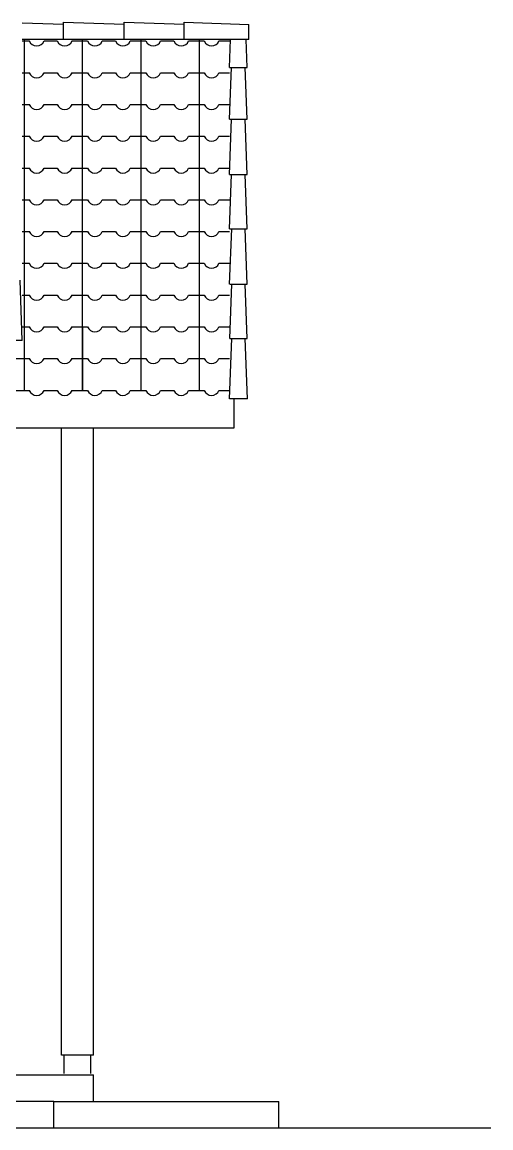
# Model space of a CAD drawing. Extents: x 359 to 444.1, y -24.8 to 1.
# Drawn here: x 376.499 to 378.268, y -10.012 to -5.835 of the extents above; entities that cross this region are included whole.
import ezdxf

# ---------------------------------------------------------------- set-up
doc = ezdxf.new("R2010")
doc.units = 0
doc.header["$LTSCALE"] = 20
for name, color, linetype in [('CONCRETO', 5, 'CONTINUOUS'), ('CORTE', 244, 'CONTINUOUS'), ('JANELA', 5, 'CONTINUOUS'), ('PAREDE', 7, 'CONTINUOUS'), ('TELHADO', 30, 'CONTINUOUS'), ('VISTAL', 30, 'CONTINUOUS'), ('VISTAP', 244, 'CONTINUOUS')]:
    doc.layers.add(name, color=color, linetype=linetype)

msp = doc.modelspace()

# ---------------------------------------------------------------- linework, layer by layer
at = {"layer": 'CONCRETO', "color": 244}
msp.add_line((376.7682, -9.737), (376.6482, -9.737), dxfattribs=at)
at = {"layer": 'CORTE', "color": 244, "linetype": 'CONTINUOUS'}
for p, q in [((376.4993, -5.9058), (376.5071, -5.9058)), ((376.5071, -5.9058), (376.5264, -5.9058)), ((376.5817, -5.9058), (376.6319, -5.9058)), ((376.6872, -5.9058), (376.7272, -5.9058)), ((376.7271, -5.9058), (376.7464, -5.9058)), ((376.8017, -5.9058), (376.8519, -5.9058)), ((376.9072, -5.9058), (376.9471, -5.9058)), ((376.9471, -5.9058), (376.9664, -5.9058)), ((377.0217, -5.9058), (377.0719, -5.9058)), ((377.1272, -5.9058), (377.1671, -5.9058)), ((377.1671, -5.9058), (377.1864, -5.9058)), ((376.4993, -6.0258), (376.5071, -6.0258)), ((376.5071, -6.0258), (376.5264, -6.0258)), ((376.5817, -6.0258), (376.6319, -6.0258)), ((376.6872, -6.0258), (376.7272, -6.0258)), ((376.7271, -6.0258), (376.7464, -6.0258)), ((376.8017, -6.0258), (376.8519, -6.0258)), ((376.9072, -6.0258), (376.9471, -6.0258)), ((376.9471, -6.0258), (376.9664, -6.0258)), ((377.0217, -6.0258), (377.0719, -6.0258)), ((377.1272, -6.0258), (377.1671, -6.0258)), ((377.1671, -6.0258), (377.1864, -6.0258)), ((376.4993, -6.1458), (376.5071, -6.1458)), ((376.5071, -6.1458), (376.5264, -6.1458)), ((376.5817, -6.1458), (376.6319, -6.1458)), ((376.6872, -6.1458), (376.7272, -6.1458)), ((376.7271, -6.1458), (376.7464, -6.1458)), ((376.8017, -6.1458), (376.8519, -6.1458)), ((376.9072, -6.1458), (376.9471, -6.1458)), ((376.9471, -6.1458), (376.9664, -6.1458)), ((377.0217, -6.1458), (377.0719, -6.1458)), ((377.1272, -6.1458), (377.1671, -6.1458)), ((377.1671, -6.1458), (377.1864, -6.1458)), ((376.4993, -6.2658), (376.5071, -6.2658)), ((376.5071, -6.2658), (376.5264, -6.2658)), ((376.5817, -6.2658), (376.6319, -6.2658)), ((376.6872, -6.2658), (376.7272, -6.2658)), ((376.7271, -6.2658), (376.7464, -6.2658)), ((376.8017, -6.2658), (376.8519, -6.2658)), ((376.9072, -6.2658), (376.9471, -6.2658)), ((376.9471, -6.2658), (376.9664, -6.2658)), ((377.0217, -6.2658), (377.0719, -6.2658)), ((377.1272, -6.2658), (377.1671, -6.2658)), ((377.1671, -6.2658), (377.1864, -6.2658)), ((376.4993, -6.3858), (376.5071, -6.3858)), ((376.5071, -6.3858), (376.5264, -6.3858)), ((376.5817, -6.3858), (376.6319, -6.3858)), ((376.6872, -6.3858), (376.7272, -6.3858)), ((376.7271, -6.3858), (376.7464, -6.3858)), ((376.8017, -6.3858), (376.8519, -6.3858)), ((376.9072, -6.3858), (376.9471, -6.3858)), ((376.9471, -6.3858), (376.9664, -6.3858)), ((377.0217, -6.3858), (377.0719, -6.3858)), ((377.1272, -6.3858), (377.1671, -6.3858)), ((377.1671, -6.3858), (377.1864, -6.3858)), ((376.4993, -6.5058), (376.5071, -6.5058)), ((376.5071, -6.5058), (376.5264, -6.5058)), ((376.5817, -6.5058), (376.6319, -6.5058)), ((376.6872, -6.5058), (376.7272, -6.5058)), ((376.7271, -6.5058), (376.7464, -6.5058)), ((376.8017, -6.5058), (376.8519, -6.5058)), ((376.9072, -6.5058), (376.9471, -6.5058)), ((376.9471, -6.5058), (376.9664, -6.5058)), ((377.0217, -6.5058), (377.0719, -6.5058)), ((377.1272, -6.5058), (377.1671, -6.5058)), ((377.1671, -6.5058), (377.1864, -6.5058)), ((376.4993, -6.6258), (376.5071, -6.6258)), ((376.5071, -6.6258), (376.5264, -6.6258)), ((376.5817, -6.6258), (376.6319, -6.6258)), ((376.6872, -6.6258), (376.7272, -6.6258)), ((376.7271, -6.6258), (376.7464, -6.6258)), ((376.8017, -6.6258), (376.8519, -6.6258)), ((376.9072, -6.6258), (376.9471, -6.6258)), ((376.9471, -6.6258), (376.9664, -6.6258)), ((377.0217, -6.6258), (377.0719, -6.6258)), ((377.1272, -6.6258), (377.1671, -6.6258)), ((377.1671, -6.6258), (377.1864, -6.6258)), ((376.4993, -6.7458), (376.5071, -6.7458)), ((376.5071, -6.7458), (376.5264, -6.7458)), ((376.5817, -6.7458), (376.6319, -6.7458)), ((376.6872, -6.7458), (376.7272, -6.7458)), ((376.7271, -6.7458), (376.7464, -6.7458)), ((376.8017, -6.7458), (376.8519, -6.7458)), ((376.9072, -6.7458), (376.9471, -6.7458)), ((376.9471, -6.7458), (376.9664, -6.7458)), ((377.0217, -6.7458), (377.0719, -6.7458)), ((377.1272, -6.7458), (377.1671, -6.7458)), ((377.1671, -6.7458), (377.1864, -6.7458)), ((376.4993, -6.8658), (376.5071, -6.8658)), ((376.5071, -6.8658), (376.5264, -6.8658)), ((376.5817, -6.8658), (376.6319, -6.8658)), ((376.6872, -6.8658), (376.7272, -6.8658)), ((376.7271, -6.8658), (376.7464, -6.8658)), ((376.8017, -6.8658), (376.8519, -6.8658)), ((376.9072, -6.8658), (376.9471, -6.8658)), ((376.9471, -6.8658), (376.9664, -6.8658)), ((377.0217, -6.8658), (377.0719, -6.8658)), ((377.1272, -6.8658), (377.1671, -6.8658)), ((377.1671, -6.8658), (377.1864, -6.8658)), ((376.4993, -6.9858), (376.5071, -6.9858)), ((376.5071, -6.9858), (376.5264, -6.9858)), ((376.5817, -6.9858), (376.6319, -6.9858)), ((376.6872, -6.9858), (376.7272, -6.9858)), ((376.7271, -6.9858), (376.7464, -6.9858)), ((376.7272, -6.99), (376.7272, -7.2258)), ((376.7272, -6.99), (376.7272, -7.0981)), ((376.8017, -6.9858), (376.8519, -6.9858)), ((376.9072, -6.9858), (376.9471, -6.9858)), ((376.9471, -6.9858), (376.9664, -6.9858)), ((377.0217, -6.9858), (377.0719, -6.9858)), ((377.1272, -6.9858), (377.1671, -6.9858)), ((377.1671, -6.9858), (377.1864, -6.9858)), ((376.4672, -7.1058), (376.5071, -7.1058)), ((376.5071, -7.1058), (376.5264, -7.1058)), ((376.5817, -7.1058), (376.6319, -7.1058)), ((376.6872, -7.1058), (376.7272, -7.1058)), ((376.7271, -7.1058), (376.7464, -7.1058)), ((376.8017, -7.1058), (376.8519, -7.1058)), ((376.9072, -7.1058), (376.9471, -7.1058)), ((376.9471, -7.1058), (376.9664, -7.1058)), ((377.0217, -7.1058), (377.0719, -7.1058)), ((377.1272, -7.1058), (377.1671, -7.1058)), ((377.1671, -7.1058), (377.1864, -7.1058)), ((376.4672, -7.2258), (376.5071, -7.2258)), ((376.5071, -7.2258), (376.5264, -7.2258)), ((376.5817, -7.2258), (376.6319, -7.2258)), ((376.6872, -7.2258), (376.7272, -7.2258)), ((376.7271, -7.2258), (376.7464, -7.2258)), ((376.8017, -7.2258), (376.8519, -7.2258)), ((376.9072, -7.2258), (376.9471, -7.2258)), ((376.9471, -7.2258), (376.9664, -7.2258)), ((377.0217, -7.2258), (377.0719, -7.2258)), ((377.1272, -7.2258), (377.1671, -7.2258)), ((377.1671, -7.2258), (377.1864, -7.2258))]:
    msp.add_line(p, q, dxfattribs=at)
for centre in [(376.554, -5.8951), (376.6596, -5.8951), (376.774, -5.8951), (376.8796, -5.8951), (376.994, -5.8951), (377.0996, -5.8951), (377.214, -5.8951), (376.554, -6.0151), (376.6596, -6.0151), (376.774, -6.0151), (376.8796, -6.0151), (376.994, -6.0151), (377.0996, -6.0151), (377.214, -6.0151), (376.554, -6.1351), (376.6596, -6.1351), (376.774, -6.1351), (376.8796, -6.1351), (376.994, -6.1351), (377.0996, -6.1351), (377.214, -6.1351), (376.554, -6.2551), (376.6596, -6.2551), (376.774, -6.2551), (376.8796, -6.2551), (376.994, -6.2551), (377.0996, -6.2551), (377.214, -6.2551), (376.554, -6.3751), (376.6596, -6.3751), (376.774, -6.3751), (376.8796, -6.3751), (376.994, -6.3751), (377.0996, -6.3751), (377.214, -6.3751), (376.554, -6.4951), (376.6596, -6.4951), (376.774, -6.4951), (376.8796, -6.4951), (376.994, -6.4951), (377.0996, -6.4951), (377.214, -6.4951), (376.554, -6.6151), (376.6596, -6.6151), (376.774, -6.6151), (376.8796, -6.6151), (376.994, -6.6151), (377.0996, -6.6151), (377.214, -6.6151), (376.554, -6.7351), (376.6596, -6.7351), (376.774, -6.7351), (376.8796, -6.7351), (376.994, -6.7351), (377.0996, -6.7351), (377.214, -6.7351), (376.554, -6.8551), (376.6596, -6.8551), (376.774, -6.8551), (376.8796, -6.8551), (376.994, -6.8551), (377.0996, -6.8551), (377.214, -6.8551), (376.554, -6.9751), (376.6596, -6.9751), (376.774, -6.9751), (376.8796, -6.9751), (376.994, -6.9751), (377.0996, -6.9751), (377.214, -6.9751), (376.554, -7.0951), (376.6596, -7.0951), (376.774, -7.0951), (376.8796, -7.0951), (376.994, -7.0951), (377.0996, -7.0951), (377.214, -7.0951), (376.554, -7.2151), (376.6596, -7.2151), (376.774, -7.2151), (376.8796, -7.2151), (376.994, -7.2151), (377.0996, -7.2151), (377.214, -7.2151)]:
    msp.add_arc(centre, 0.0297, 201.0517, 338.9483, dxfattribs=at)
at = {"layer": 'JANELA', "color": 1}
msp.add_line((376.4993, -7.0378), (376.4321, -7.0377), dxfattribs=at)
at = {"layer": 'JANELA', "color": 244}
msp.add_line((375.9182, -7.3674), (377.2999, -7.3674), dxfattribs=at)
at = {"layer": 'PAREDE', "color": 244}
for p, q in [((376.6482, -9.737), (376.6482, -7.3674)), ((376.7682, -9.737), (376.7682, -7.3674))]:
    msp.add_line(p, q, dxfattribs=at)
at = {"layer": 'TELHADO', "color": 244, "linetype": 'CONTINUOUS'}
for p, q in [((376.4993, -5.8373), (376.6548, -5.8429)), ((376.6548, -5.9005), (376.6548, -5.8346)), ((376.6548, -5.8346), (376.8848, -5.8429)), ((376.8848, -5.9005), (376.8848, -5.8346)), ((376.8848, -5.8346), (377.1112, -5.8428)), ((377.1112, -5.9005), (377.1112, -5.8346)), ((377.1112, -5.8346), (377.3542, -5.8434)), ((377.3542, -5.9009), (377.3542, -5.8434)), ((377.3542, -5.9009), (376.4993, -5.9009)), ((376.5072, -5.9009), (376.5072, -7.2258)), ((376.7272, -7.2258), (376.7272, -5.9009)), ((376.9472, -5.9009), (376.9472, -7.2258)), ((377.1672, -5.9009), (377.1672, -7.2258)), ((377.2417, -5.9058), (377.2815, -5.9058)), ((377.2813, -6.0057), (377.2851, -5.9009)), ((377.3485, -6.0057), (377.3447, -5.9009)), ((377.2813, -6.0057), (377.3483, -6.0057)), ((377.2818, -6.2008), (377.2888, -6.0057)), ((377.3478, -6.2008), (377.3407, -6.0057)), ((377.2417, -6.0258), (377.2815, -6.0258)), ((377.2417, -6.1458), (377.2815, -6.1458)), ((377.2818, -6.2008), (377.3478, -6.2008)), ((377.2819, -6.4101), (377.2894, -6.2008)), ((377.3478, -6.4101), (377.3402, -6.2008)), ((377.2417, -6.2658), (377.2815, -6.2658)), ((377.2417, -6.3858), (377.2815, -6.3858)), ((377.2823, -6.4101), (377.3482, -6.4101)), ((377.2823, -6.6151), (377.2897, -6.4101)), ((377.3482, -6.6151), (377.3408, -6.4101)), ((377.2417, -6.5058), (377.2815, -6.5058)), ((377.2417, -6.6258), (377.2815, -6.6258)), ((377.2823, -6.6151), (377.3482, -6.6151)), ((377.2823, -6.8243), (377.2899, -6.6151)), ((377.3482, -6.8243), (377.3407, -6.6151)), ((377.2417, -6.7458), (377.2815, -6.7458)), ((377.2828, -6.8243), (377.3486, -6.8243)), ((377.2828, -7.0293), (377.2902, -6.8243)), ((377.3486, -7.0293), (377.3413, -6.8243)), ((377.2417, -6.8658), (377.2815, -6.8658)), ((377.2417, -6.9858), (377.2815, -6.9858)), ((377.2821, -7.2577), (377.2903, -7.0293)), ((377.2828, -7.0293), (377.3486, -7.0293)), ((377.3493, -7.2578), (377.3411, -7.0293)), ((377.2417, -7.1058), (377.2815, -7.1058)), ((377.2417, -7.2258), (377.2815, -7.2258)), ((377.3493, -7.2578), (377.2821, -7.2577)), ((377.2999, -7.3674), (377.2999, -7.2586))]:
    msp.add_line(p, q, dxfattribs=at)
at = {"layer": 'VISTAL', "color": 244, "linetype": 'CONTINUOUS'}
for p, q in [((375.9032, -9.8122), (376.768, -9.8122)), ((376.6182, -9.9122), (377.468, -9.9122))]:
    msp.add_line(p, q, dxfattribs=at)
at = {"layer": 'VISTAL', "color": 3, "linetype": 'CONTINUOUS'}
msp.add_line((366.9982, -10.0122), (378.268, -10.0122), dxfattribs=at)
at = {"layer": 'VISTAP', "color": 1, "linetype": 'CONTINUOUS'}
msp.add_line((376.4993, -7.0378), (376.4911, -6.8093), dxfattribs=at)
at = {"layer": 'VISTAP', "color": 244}
for p, q in [((376.6582, -9.807), (376.6582, -9.737)), ((376.7582, -9.807), (376.7582, -9.737)), ((376.768, -9.9122), (376.768, -9.8122)), ((377.468, -10.0122), (377.468, -9.9122))]:
    msp.add_line(p, q, dxfattribs=at)
at = {"layer": 'VISTAP', "color": 5, "linetype": 'CONTINUOUS'}
for p, q in [((376.6182, -9.9122), (369.0982, -9.9122)), ((376.6182, -10.0122), (376.6182, -9.9122))]:
    msp.add_line(p, q, dxfattribs=at)

doc.saveas('drawing.dxf')
